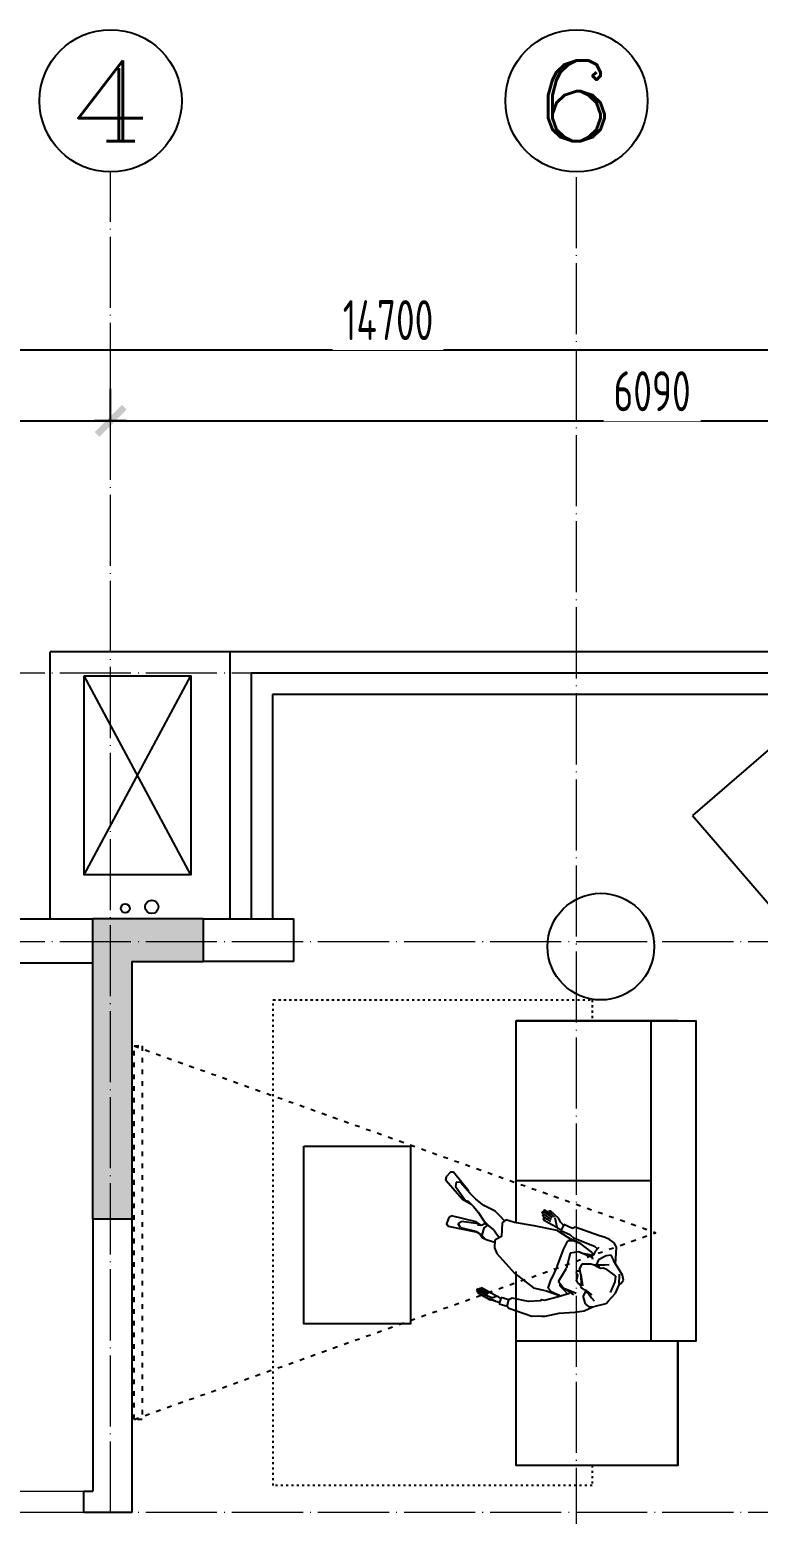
# Model space of a CAD drawing. Header units: inches. Extents: x -50945 to 250244, y -404780 to 18493.
# Drawn here: x 59645 to 63742, y -14247 to -5897 of the extents above; entities that cross this region are included whole.
import ezdxf
from ezdxf.enums import TextEntityAlignment as Align

# ---------------------------------------------------------------- set-up
doc = ezdxf.new("R2010")
doc.units = ezdxf.units.IN
doc.header["$MEASUREMENT"] = 0
for name, pattern in [('ACAD_ISO03W100', [30, 12, -18]), ('DOTE', [2.42, 2, -0.2, 0.02, -0.2]), ('iGo户型优化10', [30, 12, -18])]:
    doc.linetypes.add(name, pattern=pattern)
for name, color, linetype in [('AXIS', 1, 'Continuous'), ('AXIS_TEXT', 7, 'Continuous'), ('D-ARCHI', 250, 'Continuous'), ('EVH 立面填充', 8, 'Continuous'), ('IBS-003-建筑窗框', 3, 'Continuous'), ('IBS-182-原建筑非承重墙', 150, 'Continuous'), ('IBS-200-原建筑承重墙柱', 200, 'Continuous'), ('IBS-63-原建筑窗', 63, 'Continuous'), ('IFF-51-活动家具', 51, 'Continuous'), ('iGo户型优化', 7, 'Continuous'), ('外标注', 50, 'Continuous')]:
    doc.layers.add(name, color=color, linetype=linetype)
doc.layers.add('门', color=65, linetype='Continuous', lineweight=13)
doc.styles.add('_TCH_AXIS', font='COMPLEX', dxfattribs={"bigfont": 'GBCBIG'})
doc.styles.add('COMPLEX', font='COMPLEX')
doc.styles.add('HBA-DIMT', font='ARCHS.SHX', dxfattribs={"width": 0.8})
doc.dimstyles.new('HBA_40', dxfattribs={"dimscale": 50, "dimtxt": 2.5, "dimasz": 0.1, "dimexe": 2, "dimexo": 2.5, "dimgap": 0.6, "dimtad": 1, "dimdec": 0, "dimrnd": 5, "dimzin": 0, "dimtxsty": 'HBA-DIMT', "dimblk": 'HBA_DIMENSION_TICK', "dimblk1": 'HBA_DIMENSION_TICK', "dimblk2": 'HBA_DIMENSION_TICK', "dimcen": 0.125, "dimclrd": 44, "dimclre": 44, "dimclrt": 2, "dimadec": 0, "dimazin": 0, "dimtfac": 1, "dimtdec": 0, "dimtix": 1, "dimtmove": 1, "dimatfit": 3, "dimldrblk": 'HBA_Leader_Dot', "dimfxl": 0, "dimtvp": 1, "dimtfill": 1, "dimtolj": 1, "dimtzin": 0, "dimarcsym": 0})

# ---------------------------------------------------------------- blocks, each defined once
blk = doc.blocks.new('HBA_DIMENSION_TICK')
at = {"color": 0, "linetype": 'ByBlock'}
for p, q in [((-10, 0), (0, 0)), ((0, 0), (10, 0))]:
    blk.add_line(p, q, dxfattribs=at)
at = {"color": 50, "linetype": 'ByBlock'}
blk.add_solid([(-10, -7), (-7, -10), (7, 10), (10, 7)], dxfattribs=at)
blk = doc.blocks.new('*D106')
at = {"layer": 'Defpoints', "color": 0, "transparency": 16777216}
for p in [(60099.9, -8096.5), (57519.9, -8321.1), (60099.9, -8321.1)]:
    blk.add_point(p, dxfattribs=at)
at = {"layer": '外标注', "color": 44, "lineweight": -2, "transparency": 16777216}
for p, q in [((57519.9, -8096.5), (57519.9, -7916.5)), ((60099.9, -8096.5), (60099.9, -7916.5)), ((57528.9, -8096.5), (60090.9, -8096.5))]:
    blk.add_line(p, q, dxfattribs=at)
at = {"layer": '外标注', "color": 44, "lineweight": -2, "transparency": 16777216, "xscale": 9, "yscale": 9, "zscale": 9, "rotation": 180}
blk.add_blockref('HBA_DIMENSION_TICK', (57519.9, -8096.5), dxfattribs=at)
at = {"layer": '外标注', "color": 44, "lineweight": -2, "transparency": 16777216, "xscale": 9, "yscale": 9, "zscale": 9}
blk.add_blockref('HBA_DIMENSION_TICK', (60099.9, -8096.5), dxfattribs=at)
at = {"layer": '外标注', "color": 2, "transparency": 16777216, "insert": (58809.9, -7930), "char_height": 225, "attachment_point": 5, "style": 'HBA-DIMT', "bg_fill": 3, "box_fill_scale": 1.25, "bg_fill_color": 256, "bg_fill_true_color": 13158600, "bg_fill_transparency": 0}
blk.add_mtext('\\A1;2580', dxfattribs=at)
blk = doc.blocks.new('HBA_Leader_Dot')
at = {"color": 0, "linetype": 'ByBlock'}
blk.add_line((-5, 0), (-10, 0), dxfattribs=at)
at = {"color": 0, "linetype": 'ByBlock', "const_width": 5}
blk.add_lwpolyline([(-2.5, 0, 1), (2.5, 0, 1)], format="xyb", close=True, dxfattribs=at)
blk = doc.blocks.new('*D107')
at = {"layer": 'Defpoints', "color": 0, "transparency": 16777216}
for p in [(66189.9, -8096.5), (60099.9, -8321.1), (66189.9, -8321.1)]:
    blk.add_point(p, dxfattribs=at)
at = {"layer": '外标注', "color": 44, "lineweight": -2, "transparency": 16777216}
for p, q in [((60099.9, -8096.5), (60099.9, -7916.5)), ((66189.9, -8096.5), (66189.9, -7916.5)), ((60108.9, -8096.5), (66180.9, -8096.5))]:
    blk.add_line(p, q, dxfattribs=at)
at = {"layer": '外标注', "color": 44, "lineweight": -2, "transparency": 16777216, "xscale": 9, "yscale": 9, "zscale": 9, "rotation": 180}
blk.add_blockref('HBA_DIMENSION_TICK', (60099.9, -8096.5), dxfattribs=at)
at = {"layer": '外标注', "color": 44, "lineweight": -2, "transparency": 16777216, "xscale": 9, "yscale": 9, "zscale": 9}
blk.add_blockref('HBA_DIMENSION_TICK', (66189.9, -8096.5), dxfattribs=at)
at = {"layer": '外标注', "color": 2, "transparency": 16777216, "insert": (63144.9, -7930), "char_height": 225, "attachment_point": 5, "style": 'HBA-DIMT', "bg_fill": 3, "box_fill_scale": 1.25, "bg_fill_color": 256, "bg_fill_true_color": 13158600, "bg_fill_transparency": 0}
blk.add_mtext('\\A1;6090', dxfattribs=at)
blk = doc.blocks.new('*D109')
at = {"layer": 'Defpoints', "color": 0, "transparency": 16777216}
for p in [(69009.9, -7696.5), (54309.9, -8096.5), (69009.9, -8096.5)]:
    blk.add_point(p, dxfattribs=at)
at = {"layer": '外标注', "color": 44, "lineweight": -2, "transparency": 16777216}
for p, q in [((54309.9, -7871.5), (54309.9, -7516.5)), ((69009.9, -7871.5), (69009.9, -7516.5)), ((54318.9, -7696.5), (69000.9, -7696.5))]:
    blk.add_line(p, q, dxfattribs=at)
at = {"layer": '外标注', "color": 44, "lineweight": -2, "transparency": 16777216, "xscale": 9, "yscale": 9, "zscale": 9, "rotation": 180}
blk.add_blockref('HBA_DIMENSION_TICK', (54309.9, -7696.5), dxfattribs=at)
at = {"layer": '外标注', "color": 44, "lineweight": -2, "transparency": 16777216, "xscale": 9, "yscale": 9, "zscale": 9}
blk.add_blockref('HBA_DIMENSION_TICK', (69009.9, -7696.5), dxfattribs=at)
at = {"layer": '外标注', "color": 2, "transparency": 16777216, "insert": (61659.9, -7530), "char_height": 225, "attachment_point": 5, "style": 'HBA-DIMT', "bg_fill": 3, "box_fill_scale": 1.25, "bg_fill_color": 256, "bg_fill_true_color": 13158600, "bg_fill_transparency": 0}
blk.add_mtext('\\A1;14700', dxfattribs=at)
blk = doc.blocks.new('_AXISO')
blk.add_circle((0, 0), 0.5)
at = {"layer": 'AXIS_TEXT', "style": 'COMPLEX', "width": 1.041667}
blk.add_attdef('A', text='', height=0.56, dxfattribs=at).set_placement((-0.25, -0.28), (0.25, -0.28), align=Align.FIT)
blk = doc.blocks.new('A$C0ACF2E9F')
at = {"layer": 'iGo户型优化', "color": 251}
for p, q in [((196.6, 1052.9), (233.7, 1104.2)), ((233.7, 1104.2), (252.2, 1109.9)), ((252.2, 1109.9), (307.7, 1129.8)), ((300.6, 1102.8), (366.2, 1102.8)), ((307.7, 1129.8), (359, 1129.8)), ((359, 1129.8), (414.6, 1109.9)), ((361.9, 1129.8), (370.4, 1137)), ((366.2, 1102.8), (396.1, 1095.6)), ((370.4, 1137), (391.8, 1142.7)), ((391.8, 1142.7), (416, 1128.4)), ((396.1, 1095.6), (403.2, 1074.3)), ((416, 1128.4), (433.1, 1104.2)), ((433.1, 1104.2), (470.2, 1052.9)), ((122, 958.6), (149, 1005)), ((149, 1005), (188.2, 1042.2)), ((192.3, 1050.1), (178.9, 1024.7)), ((185.2, 1000.2), (178.9, 1024.7)), ((196.6, 1052.9), (192.3, 1050.1)), ((232.2, 1014.4), (222.3, 1035.8)), ((245.1, 993.1), (232.2, 1014.4)), ((247.9, 1011.6), (252.2, 998.8)), ((403.2, 1074.3), (411.8, 1034.4)), ((410.3, 1011.6), (404.6, 998.8)), ((411.8, 1034.4), (410.3, 1011.6)), ((430.3, 1014.4), (414.6, 977.4)), ((440.3, 1035.8), (430.3, 1014.4)), ((456.6, 1067.8), (459.4, 1067.8)), ((459.4, 1067.8), (549.1, 1035.4)), ((470.2, 1052.9), (474.4, 1050.1)), ((474.4, 1050.1), (495.8, 1025.8)), ((495.8, 1025.8), (481.6, 1000.2)), ((549.1, 1035.4), (566.9, 1013.6)), ((566.9, 1013.6), (573.9, 983.6)), ((81.9, 879.8), (108.7, 931.8)), ((108.7, 931.8), (122, 958.6)), ((188.1, 997.3), (185.2, 1000.2)), ((188.1, 997.3), (222.3, 968.8)), ((220.8, 926.1), (220.8, 887.6)), ((257.9, 968.8), (222.3, 968.8)), ((252.2, 974.5), (245.1, 993.1)), ((259.3, 977.4), (252.2, 998.8)), ((257.9, 968.8), (252.2, 974.5)), ((259.3, 977.4), (257.9, 968.8)), ((257.9, 968.8), (257.9, 958.9)), ((262.2, 944.6), (257.9, 958.9)), ((269.3, 933.2), (262.2, 944.6)), ((282.1, 931.8), (269.3, 933.2)), ((275, 924.7), (274, 932.7)), ((329.1, 909), (275, 941.8)), ((280.7, 910.4), (275, 924.7)), ((319.1, 914.7), (282.1, 931.8)), ((400.4, 927.5), (386.1, 891.9)), ((404.6, 938.9), (400.4, 927.5)), ((404.6, 998.8), (404.6, 977.4)), ((404.6, 977.4), (407.5, 968.8)), ((407.5, 958.9), (404.6, 938.9)), ((411.8, 970.3), (407.5, 958.9)), ((407.5, 968.8), (407.5, 958.9)), ((444.5, 968.8), (411.2, 968.8)), ((414.6, 993.1), (411.8, 974.5)), ((411.8, 974.5), (411.8, 970.3)), ((448.8, 927.5), (436, 937.5)), ((443.1, 931.8), (443.1, 887.6)), ((443.1, 862), (457.4, 930.4)), ((478.7, 997.3), (444.5, 968.8)), ((464.5, 934.6), (448.8, 927.5)), ((459.6, 932.4), (470.2, 911.8)), ((464.5, 934.6), (486.3, 936.8)), ((481.6, 1000.2), (478.7, 997.3)), ((497.2, 938.9), (486.3, 936.8)), ((508.5, 944.4), (497.2, 938.9)), ((507.2, 919), (500.1, 940.3)), ((504.4, 792.2), (507.2, 919)), ((575, 955.6), (569.9, 917.5)), ((573.9, 983.6), (575, 955.6)), ((37, 813.5), (81.9, 879.8)), ((206.7, 891.5), (161, 834.9)), ((171, 769.4), (175.2, 843.5)), ((175.2, 843.5), (178.8, 857)), ((175.2, 843.5), (175.2, 796.4)), ((215.1, 850.6), (200.3, 883.6)), ((220.8, 862), (209.4, 914.7)), ((226.5, 824.9), (215.1, 850.6)), ((220.8, 887.6), (220.8, 862)), ((220.8, 862), (220.8, 850.6)), ((245.1, 807.8), (220.8, 850.6)), ((287.8, 900.5), (280.7, 910.4)), ((287.8, 900.5), (319.1, 894.8)), ((329.1, 909), (319.1, 914.7)), ((359, 889.1), (319.1, 914.7)), ((329.1, 880.5), (319.1, 894.8)), ((329.1, 909), (359, 889.1)), ((337.7, 880.5), (329.1, 880.5)), ((344.8, 894.8), (337.7, 880.5)), ((349.1, 894.8), (344.8, 894.8)), ((349.1, 894.8), (344.8, 894.8)), ((386.1, 891.9), (359, 889.1)), ((443.1, 850.6), (417.5, 807.8)), ((443.1, 887.6), (443.1, 862)), ((443.1, 862), (443.1, 850.6)), ((470.2, 911.8), (488.7, 843.5)), ((488.7, 843.5), (493, 769.4)), ((488.7, 843.5), (488.7, 796.4)), ((569.9, 917.5), (562.8, 777.9)), ((7.6, 744.3), (24.2, 777.9)), ((24.2, 777.9), (29.8, 797.2)), ((29.8, 797.2), (37, 813.5)), ((105.4, 755.1), (76.9, 695.3)), ((114, 762.2), (105.4, 755.1)), ((116.8, 776.5), (114, 762.2)), ((161, 834.9), (116.8, 776.5)), ((158.1, 692.4), (175.2, 796.4)), ((175.2, 796.4), (188.1, 769.4)), ((188.1, 769.4), (242.2, 765.1)), ((239.4, 819.2), (226.5, 824.9)), ((320.6, 769.4), (242.2, 765.1)), ((245.1, 807.8), (332, 820.7)), ((320.6, 769.4), (423.2, 765.1)), ((417.5, 807.8), (332, 820.7)), ((423.2, 765.1), (477.3, 769.4)), ((488.7, 796.4), (477.3, 769.4)), ((488.7, 796.4), (507.2, 692.4)), ((511.5, 770.8), (504.4, 792.2)), ((511.5, 770.8), (512.9, 711)), ((562.8, 777.9), (551.4, 766.5)), ((551.4, 766.5), (552.9, 713.3)), ((564.2, 790.7), (562.8, 777.9)), ((0, 608.4), (7.6, 744.3)), ((76.9, 695.3), (59.8, 604.1)), ((193.8, 562.8), (158.1, 692.4)), ((507.2, 692.4), (483, 562.8)), ((552.9, 713.3), (512.9, 711)), ((522.9, 688.2), (520, 711)), ((524.3, 682.5), (522.9, 688.2)), ((527.2, 651.1), (524.3, 682.5)), ((569.9, 652.5), (524.3, 682.5)), ((550, 713.8), (558.5, 691)), ((558.5, 691), (574.2, 675.3)), ((574.2, 675.3), (584.2, 645.4)), ((7.1, 595.6), (0, 608.4)), ((2.4, 547.6), (7.1, 595.6)), ((7.1, 595.6), (44.2, 589.9)), ((44.2, 589.9), (39.1, 544.7)), ((59.8, 604.1), (44.2, 589.9)), ((534.3, 597), (527.2, 651.1)), ((541.4, 592.7), (534.3, 597)), ((551.4, 584.2), (541.4, 638.3)), ((544.3, 597), (541.4, 592.7)), ((544.3, 621.2), (544.3, 597)), ((565.6, 574.2), (552.8, 636.9)), ((561.4, 587), (557.1, 584.2)), ((558.5, 605.5), (561.4, 587)), ((577, 579.9), (565.6, 636.9)), ((571.3, 608.4), (574.2, 578.5)), ((579.9, 626.9), (572.8, 646.8)), ((588.4, 608.4), (579.9, 626.9)), ((579.9, 625.5), (587, 582.7)), ((584.2, 645.4), (594.1, 616.9)), ((592.7, 611.2), (588.4, 608.4)), ((594.1, 616.9), (592.7, 611.2)), ((10, 547.1), (2.4, 547.6)), ((2.9, 488.7), (7.1, 512.9)), ((7.1, 522.9), (10, 532.9)), ((7.1, 522.9), (7.1, 491.5)), ((7.1, 493), (7.1, 522.9)), ((39.1, 544.7), (10, 547.1)), ((10, 532.9), (10, 547.1)), ((17.1, 497.2), (35.6, 518.6)), ((34, 545.1), (37, 530)), ((37, 530), (35.6, 518.6)), ((35.6, 518.6), (39.9, 483)), ((259.3, 427.4), (193.8, 562.8)), ((483, 562.8), (457.4, 453.1)), ((557.1, 584.2), (551.4, 584.2)), ((571.3, 574.2), (565.6, 574.2)), ((574.2, 578.5), (571.3, 574.2)), ((582.7, 579.9), (577, 579.9)), ((587, 582.7), (582.7, 579.9)), ((7.1, 467.3), (2.9, 488.7)), ((7.1, 460.2), (7.1, 491.5)), ((10, 453.1), (7.1, 460.2)), ((14.2, 410.3), (8.5, 454.5)), ((15.7, 454.5), (10, 453.1)), ((17.1, 473), (15.7, 454.5)), ((17.1, 497.2), (17.1, 473)), ((17.1, 471.6), (24.2, 410.3)), ((25.6, 468.7), (32.8, 401.8)), ((32.8, 467.3), (38.5, 410.3)), ((44.2, 418.9), (38.5, 418.9)), ((39.9, 483), (47, 421.7)), ((47, 421.7), (44.2, 418.9)), ((283.5, 403.2), (259.3, 427.4)), ((457.4, 453.1), (453.1, 401.8)), ((18.5, 410.3), (14.2, 410.3)), ((24.2, 410.3), (18.5, 410.3)), ((22.8, 401.8), (21.4, 410.3)), ((27.1, 401.8), (22.8, 401.8)), ((32.8, 401.8), (27.1, 401.8)), ((32.8, 410.3), (31.3, 410.3)), ((38.5, 410.3), (32.8, 410.3)), ((323.4, 389), (283.5, 403.2)), ((309.2, 333.4), (309.3, 348.1)), ((309.3, 348.1), (312.9, 392.7)), ((356.2, 416), (323.4, 389)), ((363.3, 379), (346.5, 408.1)), ((428.9, 389), (356.2, 416)), ((374.7, 361.9), (363.3, 379)), ((374.7, 361.9), (386.1, 323.4)), ((453.1, 401.8), (428.9, 389)), ((444.5, 397.5), (460.2, 363.3)), ((460.2, 363.3), (474.4, 329.1)), ((296.4, 115.4), (323.4, 262.2)), ((321.8, 310.3), (309.2, 333.4)), ((309.4, 317), (309.2, 333.4)), ((323.4, 297.8), (309.4, 317)), ((314.9, 182.4), (327.7, 260.7)), ((362.6, 304.7), (321.8, 310.3)), ((329.1, 273.6), (323.4, 297.8)), ((323.4, 262.2), (326.3, 279.3)), ((326.3, 279.3), (327.7, 280.7)), ((326.3, 279.3), (327.7, 280.7)), ((327.7, 260.7), (329.1, 273.6)), ((373.3, 269.3), (349.1, 175.2)), ((377.6, 252.2), (356.2, 111.1)), ((362.6, 304.7), (384.7, 319.1)), ((371.9, 287.8), (364.7, 266.4)), ((369.6, 281.1), (373.3, 269.3)), ((387.5, 302.1), (371.9, 287.8)), ((371.9, 287.8), (377.6, 252.2)), ((400.4, 289.2), (382.9, 318)), ((386.1, 323.4), (400.4, 289.2)), ((388.9, 308.3), (387.5, 302.1)), ((433.1, 242.2), (400.4, 289.2)), ((474.4, 329.1), (480.1, 257.9)), ((480.1, 257.9), (495.8, 202.3)), ((314.9, 182.4), (329.1, 163.8)), ((329.1, 163.8), (349.1, 175.2)), ((453.1, 205.2), (433.1, 242.2)), ((468.7, 166.7), (453.1, 205.2)), ((458.8, 188.1), (458.8, 190.9)), ((467.3, 132.5), (458.8, 188.1)), ((495.8, 202.3), (514.3, 158.1)), ((304.9, 102.6), (296.4, 115.4)), ((296.4, 115.4), (304.9, 102.6)), ((341.9, 101.2), (304.9, 102.6)), ((356.2, 109.7), (341.9, 101.2)), ((467.3, 151), (468.7, 166.7)), ((517.2, 68.4), (467.3, 151)), ((467.3, 151), (467.3, 132.5)), ((530, 4.3), (467.3, 132.5)), ((514.3, 158.1), (550, 85.5)), ((521.5, 148.2), (587, 27.1)), ((550, 85.5), (541.4, 64.1)), ((541.4, 64.1), (517.2, 68.4)), ((547.1, 0), (530, 4.3)), ((530, 4.3), (530, 2.9)), ((547.1, 0), (530, 2.9)), ((581.3, 11.4), (547.1, 0)), ((581.3, 11.4), (547.1, 0)), ((587, 27.1), (581.3, 11.4)), ((587, 25.6), (581.3, 11.4)), ((587, 27.1), (587, 25.6))]:
    blk.add_line(p, q, dxfattribs=at)

msp = doc.modelspace()

# ---------------------------------------------------------------- hatches: boundary and pattern name
at = {"layer": 'EVH 立面填充'}
h = msp.add_hatch(color=256, dxfattribs=at)
h.dxf.hatch_style = 1
h.paths.add_polyline_path([(60219.86, -11136.79), (60619.86, -11136.79), (60619.86, -10896.79), (59999.86, -10896.79), (59999.86, -12586.79), (60219.86, -12586.79)])

# ---------------------------------------------------------------- linework, layer by layer
at = {"layer": 'D-ARCHI', "color": 251, "linetype": 'DOTE', "lineweight": 5, "ltscale": 200}
for p, q in [((71829.86, -9516.54), (51502.61, -9516.54)), ((71829.86, -11026.79), (51489.86, -11026.79)), ((71829.86, -14236.79), (51502.61, -14236.79))]:
    msp.add_line(p, q, dxfattribs=at)
at = {"layer": 'IBS-003-建筑窗框', "color": 251, "ltscale": 10}
for p, q in [((66309.86, -9396.54), (60769.86, -9396.54)), ((60769.86, -9396.54), (60769.86, -10896.79)), ((66079.86, -9636.54), (61009.86, -9636.54)), ((61009.86, -9636.54), (61009.86, -10896.79))]:
    msp.add_line(p, q, dxfattribs=at)
at = {"layer": 'IBS-182-原建筑非承重墙'}
for p, q in [((59759.86, -10896.79), (59759.86, -9396.54)), ((60769.86, -9396.54), (59759.86, -9396.54)), ((59951.94, -10650.45), (60550.05, -9531.66)), ((60550.05, -10650.45), (59951.94, -9531.66)), ((59589.86, -10896.79), (59999.86, -10896.79)), ((60619.86, -10896.79), (61129.86, -10896.79)), ((61129.86, -11136.79), (61129.86, -10896.79)), ((59999.86, -11146.79), (59589.86, -11146.79)), ((61129.86, -11136.79), (60619.86, -11136.79)), ((59999.86, -12586.79), (59999.86, -14116.79)), ((60219.86, -12586.79), (60219.86, -14236.79)), ((59949.86, -14236.79), (59949.86, -14116.79)), ((59949.86, -14116.79), (59999.86, -14116.79)), ((60219.86, -14236.79), (59949.86, -14236.79))]:
    msp.add_line(p, q, dxfattribs=at)
msp.add_lwpolyline([(59951.94, -9531.66), (60550.05, -9531.66), (60550.05, -10650.45), (59951.94, -10650.45)], close=True, dxfattribs=at)
for centre, radius in [((60182.08, -10838.87), 25), ((60331.04, -10830.31), 37.5)]:
    msp.add_circle(centre, radius, dxfattribs=at)
at = {"layer": 'IBS-200-原建筑承重墙柱', "ltscale": 0.02}
for p, q in [((59999.86, -12586.79), (59999.86, -10896.79)), ((60619.86, -10896.79), (59999.86, -10896.79)), ((60619.86, -10896.79), (60619.86, -11136.79)), ((60219.86, -11136.79), (60219.86, -12586.79)), ((60219.86, -11136.79), (60619.86, -11136.79)), ((60219.86, -12586.79), (59999.86, -12586.79))]:
    msp.add_line(p, q, dxfattribs=at)
at = {"layer": 'IBS-63-原建筑窗'}
for p, q in [((66199.86, -9516.54), (60889.86, -9516.54)), ((60889.86, -9516.54), (60889.86, -10896.79))]:
    msp.add_line(p, q, dxfattribs=at)
at = {"layer": 'IFF-51-活动家具'}
for p, q in [((63289.86, -11472.06, 0), (62379.86, -11472.06, 0)), ((63139.86, -13272.06, 0), (63139.86, -11472.06, 0)), ((63139.86, -12372.06, 0), (62379.86, -12372.06, 0)), ((63289.86, -13272.06, 0), (62379.86, -13272.06, 0)), ((63289.86, -13972.06, 0), (63289.86, -13272.06, 0))]:
    msp.add_line(p, q, dxfattribs=at)
for points in [[(63371.31, -10317.08), (63910.03, -10940.77), (64460.34, -10465.43), (63921.62, -9841.75)], [(61186.13, -12175.4), (61786.13, -12175.4), (61786.13, -13175.4), (61186.13, -13175.4)]]:
    msp.add_lwpolyline(points, close=True, dxfattribs=at)
at = {"layer": 'IFF-51-活动家具', "linetype": 'ACAD_ISO03W100'}
msp.add_lwpolyline([(62808.47, -13972.06), (62808.47, -14085.31), (61014.59, -14085.31), (61014.59, -11353.95), (62808.47, -11353.95), (62808.47, -11472.06)], dxfattribs=at)
at = {"layer": 'IFF-51-活动家具', "elevation": 0}
for points in [[(62379.86, -12607.26), (62379.86, -11472.06), (63289.86, -11472.06)], [(63289.86, -11472.06), (63389.86, -11472.06), (63389.86, -13272.06), (63289.86, -13272.06)], [(63289.86, -13972.06), (62379.86, -13972.06), (62379.86, -12880.65)], [(63289.86, -13272.06), (63289.86, -13972.06), (63034.86, -13972.06)]]:
    msp.add_lwpolyline(points, dxfattribs=at)
at = {"layer": 'IFF-51-活动家具'}
msp.add_circle((62856.48, -11053.8), 300, dxfattribs=at)
at = {"layer": 'iGo户型优化', "color": 251, "linetype": 'iGo户型优化10', "ltscale": 2.2}
for p in [(60231.66, -11612.75), (60231.66, -13712.75)]:
    msp.add_line(p, (63165.31, -12662.75), dxfattribs=at)
msp.add_lwpolyline([(60231.66, -11612.75), (60276.66, -11612.75), (60276.66, -13712.75), (60231.66, -13712.75)], close=True, dxfattribs=at)
at = {"layer": '门', "color": 8, "lineweight": 5}
msp.add_lwpolyline([(59109.86, -14116.79), (59949.86, -14116.79), (59949.86, -14236.79), (59109.86, -14236.79)], close=True, dxfattribs=at)

# ---------------------------------------------------------------- block references
at = {"layer": 'AXIS'}
ref = msp.add_blockref('_AXISO', (60099.86, -6296.54), dxfattribs=dict(at, xscale=800, yscale=800, zscale=800))
ref.add_attrib('A', '4', dxfattribs={"layer": 'AXIS_TEXT', "height": 452.55, "style": '_TCH_AXIS', "width": 1.3125}).set_placement((59873.59, -6522.82), (60326.14, -6522.82), align=Align.FIT)
ref = msp.add_blockref('_AXISO', (62719.56, -6296.54), dxfattribs=dict(at, xscale=800, yscale=800, zscale=800))
ref.add_attrib('A', '6', dxfattribs={"layer": 'AXIS_TEXT', "height": 452.55, "style": '_TCH_AXIS', "width": 1.5}).set_placement((62493.29, -6522.82), (62945.84, -6522.82), align=Align.FIT)
at = {"layer": 'IFF-51-活动家具', "xscale": -1, "rotation": 247.507696688802}
msp.add_blockref('A$C0ACF2E9F', (61777.47, -12855.05, 0), dxfattribs=at)

# ---------------------------------------------------------------- dimensions: what is measured, and where the dimension line sits
at = {"layer": '外标注'}
dim = msp.add_linear_dim(base=(60099.86, -8096.54), p1=(57519.86, -8321.13), p2=(60099.86, -8321.13), dimstyle='HBA_40', override={"dimscale": 90, "dimfxl": 200, "dimfxlon": 1}, dxfattribs=at)
dim.commit()
dim.dimension.update_dxf_attribs({"geometry": '*D106', "text_midpoint": (58809.86, -7930.04)})

# ---------------------------------------------------------------- next in the draw order: dimensions: what is measured, and where the dimension line sits
dim = msp.add_linear_dim(base=(66189.86, -8096.54), p1=(60099.86, -8321.13), p2=(66189.86, -8321.13), dimstyle='HBA_40', override={"dimscale": 90, "dimfxl": 200, "dimfxlon": 1}, dxfattribs=at)
dim.commit()
dim.dimension.update_dxf_attribs({"geometry": '*D107', "text_midpoint": (63144.86, -7930.04)})

# ---------------------------------------------------------------- next in the draw order: dimensions: what is measured, and where the dimension line sits
dim = msp.add_linear_dim(base=(69009.86, -7696.54), p1=(54309.86, -8096.54), p2=(69009.86, -8096.54), dimstyle='HBA_40', override={"dimscale": 90, "dimfxl": 200, "dimfxlon": 1}, dxfattribs=at)
dim.commit()
dim.dimension.update_dxf_attribs({"geometry": '*D109', "text_midpoint": (61659.86, -7530.04)})

# ---------------------------------------------------------------- next in the draw order: linework, layer by layer
at = {"layer": 'D-ARCHI', "color": 251, "linetype": 'DOTE', "lineweight": 5, "ltscale": 200}
for p, q in [((60099.86, -14236.79), (60099.86, -6696.54)), ((62719.56, -21645.12), (62719.56, -6696.54))]:
    msp.add_line(p, q, dxfattribs=at)

doc.saveas('drawing.dxf')
